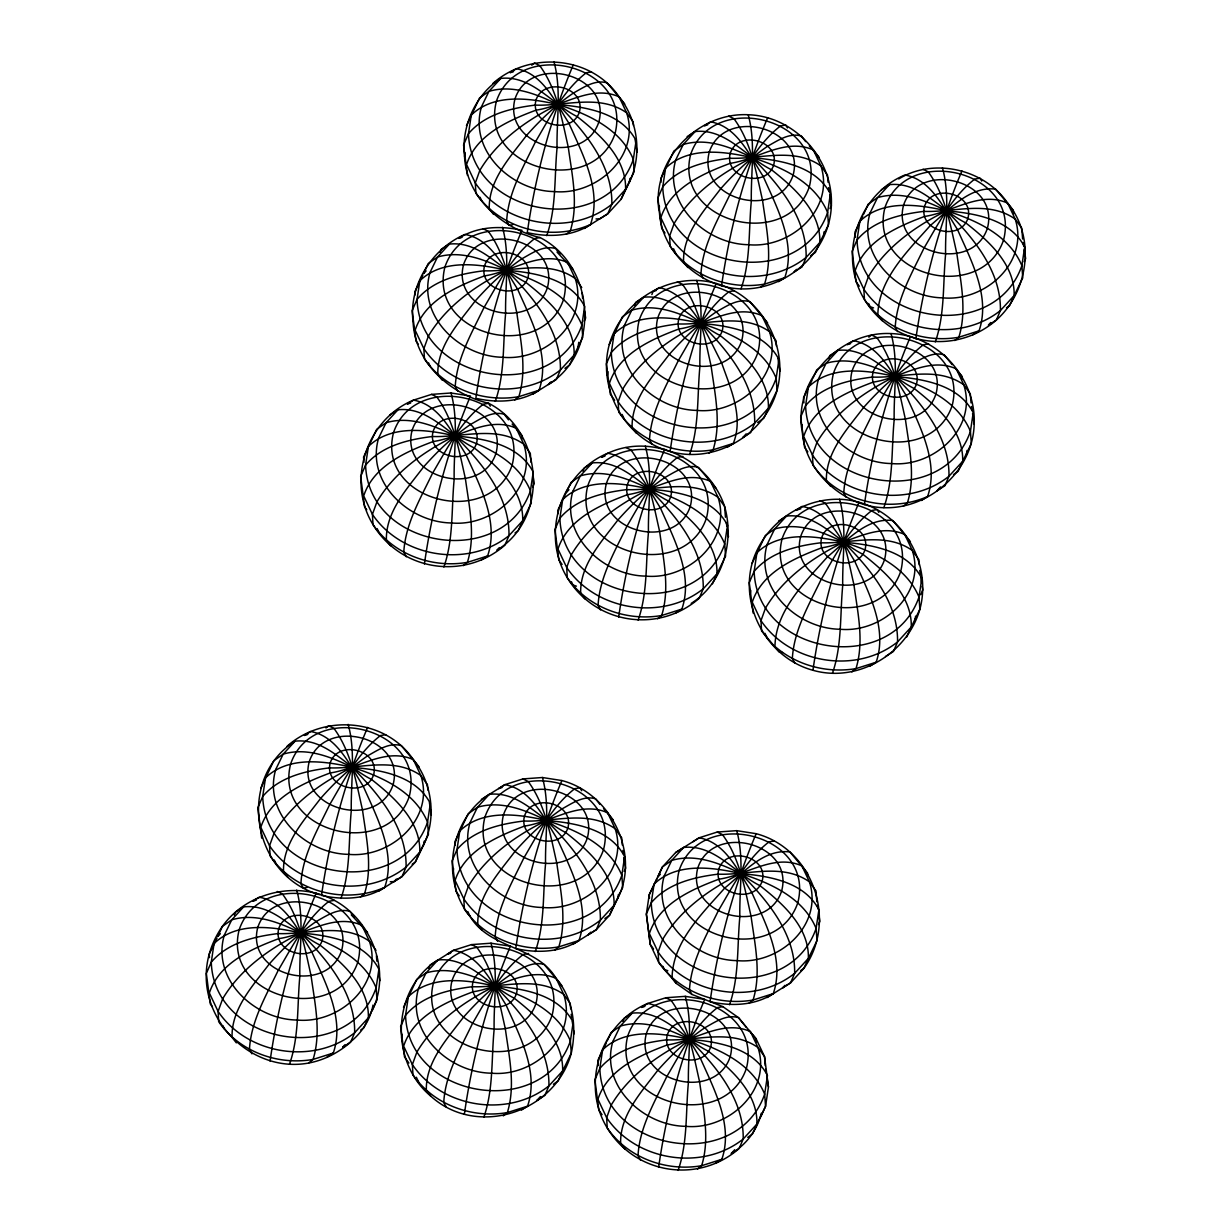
<?xml version="1.0" encoding="UTF-8"?>
<svg xmlns="http://www.w3.org/2000/svg" width="1232" height="1232" viewBox="0 0 1232 1232"><rect width="100%" height="100%" fill="white"/><g stroke="black" fill="none" stroke-linecap="round" stroke-linejoin="round"><path stroke-width="1.5" d="M390.267 881.727L394.04 881.619L402.032 876.553L415.292 862.107L419.835 852.082C420.605 820.635 394.071 797.273 371.402 779.348C346.13 766.905 326.018 737.829 295.079 741.171C235.389 778.901 252.375 876.429 319.873 894.74M258.782 819.295L259.336 815.553M596.026 218.942L599.815 218.849L607.792 213.783L621.067 199.322L625.594 189.297C626.38 157.865 599.845 134.504 577.161 116.578C551.89 104.135 531.793 75.044 500.839 78.401C475.429 94.31 460.999 126.942 464.541 156.51C466.481 197.443 502.009 228.551 540.078 237.576C594.794 265.419 601.385 351.859 548.363 384.538L550.75 381.951M464.541 156.51L465.095 152.783M344.975 1044.721L342.604 1047.323C357.85 1038.391 369.939 1022.575 373.003 1005.066M212.428 1006.883L210.256 1003.864L206.345 973.449L211.273 962.161L214.06 943.527C236.96 921.551 272.503 926.572 300.731 933.009C329.16 935.458 364.518 941.233 378.902 969.214L376.114 987.848L376.992 1000.045L368.383 1017.771L354.647 1032.739L350.581 1042.241C272.087 1109.539 165.196 1009.578 222.376 926.402C251.02 886.362 313.067 877.738 349.903 911.341C376.823 935.658 388.573 977.423 372.172 1010.671M412.181 864.294L415.292 862.107L423.608 844.967L424.162 841.24M287.087 746.253C323.616 713.636 385.385 718.379 413.336 759.605C432.186 782.736 436.744 818.079 423.608 844.967M553.461 1084.222L558.127 1080.941L562.67 1070.916C563.44 1039.469 536.906 1016.107 514.237 998.182C488.965 985.739 468.868 956.663 437.914 960.005C391.607 988.865 389.312 1061.445 430.615 1095.987C476.753 1138.276 555.355 1112.619 571.278 1053.175C576.838 1027.827 573.465 998.705 556.171 978.439C536.536 945.267 489.689 949.502 470.07 916.346C440.055 880.356 449.68 819.141 489.35 794.317C520.304 790.959 540.401 820.05 565.673 832.493C588.357 850.419 614.891 873.781 614.106 905.212L609.578 915.237L596.303 929.698L588.326 934.765L590.698 932.177M401.617 1038.129L402.171 1034.387M453.053 872.425L453.607 868.699M577.931 347.886L578.778 342.296M621.067 199.322L629.383 182.197L629.937 178.471M492.862 83.468C529.39 50.866 591.16 55.609 619.095 96.82C637.96 119.966 642.519 155.294 629.383 182.197M609.286 344.513C597.15 389.158 625.225 439.331 670.116 451.451C715.13 464.341 764.425 434.881 777.038 390.405C789.188 345.761 761.099 295.572 716.208 283.468C671.194 270.578 621.898 300.023 609.286 344.513L622.422 316.763L631.785 310.187L643.674 297.235C674.628 293.878 694.725 322.969 719.996 335.412C742.68 353.338 769.215 376.699 768.429 408.131L763.902 418.156L757.665 422.53M607.376 375.344L607.93 371.617M658.827 209.656C652.036 159.529 698.051 112.158 748.194 114.745C794.809 116.116 833.386 159.19 831.369 205.405C829.706 258.766 773.311 301.085 721.567 285.762C687.41 275.722 657.903 242.519 659.382 205.929M604.897 918.518L609.578 915.237L617.894 898.113L618.449 894.386M562.115 564.441L558.851 559.913L554.954 529.514L559.882 518.225L562.67 499.576C585.554 477.616 621.097 482.636 649.341 489.073C677.754 491.522 713.112 497.297 727.511 525.263L724.709 543.913L725.602 556.094L716.993 573.835L703.256 588.788L699.191 598.305C658.288 633.956 595.287 624.023 567.29 577.746C540.602 534.288 560.421 472.826 607.761 453.253C653.222 432.201 709.17 459.936 724.585 506.383C734.672 541.433 722.891 583.598 691.214 603.372M752.121 563.347C739.985 607.992 768.06 658.165 812.951 670.285C857.965 683.175 907.26 653.715 919.873 609.239C932.023 564.595 903.949 514.406 859.043 502.302C814.029 489.412 764.733 518.857 752.121 563.347L765.257 535.597L774.62 529.021L786.509 516.069C817.463 512.712 837.56 541.803 862.831 554.246C885.515 572.172 912.05 595.533 911.28 626.965L906.737 636.99M750.211 594.178L750.781 590.451M823.654 235.327L824.208 231.601M801.662 428.49C794.871 378.363 840.886 330.992 891.029 333.579C937.644 334.95 976.237 378.024 974.204 424.239C972.541 477.6 916.146 519.919 864.402 504.596C830.245 494.556 800.738 461.353 802.217 424.763M734.734 1149.718L731.161 1153.599C746.007 1145.036 757.418 1129.867 761.284 1113.22M784.984 985.307L782.597 987.91L790.59 982.828L803.849 968.383L808.392 958.357C809.162 926.911 782.628 903.549 759.959 885.639C734.688 873.195 714.575 844.105 683.637 847.462L675.644 852.529L662.385 866.989L649.233 894.74L646.353 914.036L650.25 944.451L658.689 962.284L676.337 983.444L691.922 994.424L722.861 1006.636L738.461 1017.617L756.109 1038.776L764.533 1056.609L768.445 1087.024L765.549 1106.321L760.729 1116.947M915.053 619.865L915.607 616.139M966.489 454.161L967.043 450.435M573.373 64.634C550.92 117.61 535.366 175.591 527.281 232.617C548.271 237.406 572.033 236.683 590.482 224.563C602.263 190.375 582.551 154.231 568.968 123.339C555.694 102.795 543.019 73.381 516.362 68.73L510.171 72.688L513.544 71.625M462.092 237.314L458.735 238.377C477.169 226.272 500.931 225.533 521.921 230.322C499.468 283.314 483.914 341.279 475.845 398.306C496.835 403.095 520.597 402.371 539.031 390.267C550.827 356.063 531.115 319.92 517.532 289.027C504.258 268.484 491.583 239.07 464.926 234.419C431.508 249.003 408.439 285.701 413.105 322.199C415.03 363.147 450.573 394.24 488.627 403.28C543.358 431.123 549.949 517.548 496.927 550.242L499.314 547.639M481.404 559.913L487.595 555.955C499.376 521.767 479.679 485.608 466.081 454.731C452.822 434.172 440.132 404.774 413.49 400.123C366.135 419.681 346.315 481.142 373.019 524.616C401.016 570.878 464.002 580.811 504.904 545.16L508.985 535.658L522.722 520.689L531.315 502.949L530.438 490.767L533.225 472.133C518.841 444.151 483.483 438.376 455.055 435.928C426.826 429.491 391.283 424.47 368.399 446.446L365.596 465.08L360.668 476.368L364.58 506.783L366.751 509.786M367.598 727.404C345.145 780.395 329.591 838.361 321.521 895.402C342.511 900.192 366.274 899.452 384.707 887.348C396.504 853.145 376.792 817.001 363.194 786.108C349.934 765.565 337.26 736.151 310.603 731.5L304.412 735.458L307.769 734.395M327.081 1056.994L333.271 1053.037C345.052 1018.849 325.356 982.689 311.758 951.812C298.483 931.269 285.809 901.855 259.167 897.204L252.96 901.162L256.333 900.084M651.867 294.556L653.006 291.522L659.197 287.564C691.86 294.571 707.461 336.213 721.567 362.685C730.299 387.895 743.928 416.863 733.317 443.397L727.126 447.355M778.562 281.666L784.753 277.708C796.55 243.505 776.838 207.361 763.239 176.484C749.98 155.925 737.29 126.526 710.648 121.86L704.458 125.818L707.815 124.755M675.675 613.043L681.866 609.101C693.662 574.897 673.95 538.754 660.367 507.861C647.093 487.318 634.418 457.904 607.761 453.253L601.57 457.211L604.943 456.148M617.894 898.113C640.394 852.683 610.256 793.208 561.884 780.549C539.431 833.54 523.877 891.506 515.792 948.532C536.782 953.322 560.545 952.598 578.994 940.478C590.775 906.29 571.063 870.146 557.48 839.254C544.205 818.71 531.531 789.296 504.874 784.645L481.373 799.383M521.352 1110.14L527.542 1106.182C539.339 1071.979 519.627 1035.835 506.044 1004.942C492.769 984.399 480.095 954.985 453.438 950.334L429.922 965.087L428.567 968.26M972.833 334.796L979.04 330.838C990.821 296.65 971.109 260.506 957.526 229.614C944.251 209.07 931.577 179.656 904.919 175.006C857.58 194.579 837.76 256.04 864.448 299.499C892.461 345.776 955.447 355.709 996.349 320.058C1028.72 291.306 1035.866 237.083 1007.653 203.111C984.522 169.154 933.841 157.249 898.729 178.963M921.397 500.5L927.588 496.542C939.385 462.339 919.673 426.195 906.074 395.318C892.815 374.759 880.141 345.36 853.483 340.694L847.293 344.652L850.65 343.589M869.961 666.189L876.152 662.231C887.933 628.043 868.237 591.899 854.638 561.007C841.379 540.463 828.689 511.049 802.047 506.398L795.841 510.356L800.892 508.754M800.738 970.57L803.849 968.383C838.037 920.889 813.058 848.725 756.155 833.694C733.702 886.67 718.148 944.636 710.079 1001.678C731.069 1006.467 754.831 1005.728 773.265 993.623C785.061 959.435 765.349 923.276 751.751 892.399C738.492 871.84 725.802 842.442 699.16 837.791L675.644 852.529M715.638 1163.27L721.829 1159.312C733.61 1125.124 713.913 1088.98 700.315 1058.088C687.04 1037.544 674.366 1008.13 647.709 1003.479C600.369 1023.053 580.549 1084.514 607.237 1127.973C635.25 1174.235 698.236 1184.168 739.138 1148.532L743.204 1139.015L756.941 1124.046L765.549 1106.321L764.672 1094.124L767.459 1075.49C753.06 1047.508 717.717 1041.748 689.289 1039.3C661.06 1032.863 625.517 1027.827 602.617 1049.803L599.83 1068.452L594.902 1079.725L598.814 1110.14L602.078 1114.667M440.055 252.344L441.41 249.172L449.403 244.09C480.357 240.748 500.454 269.823 525.725 282.267C548.409 300.192 574.928 323.554 574.158 355.001L569.615 365.011L564.949 368.306M234.296 915.114L235.651 911.942L243.628 906.875C274.582 903.518 294.679 932.609 319.95 945.052C342.635 962.962 369.169 986.324 368.383 1017.771L363.856 1027.796L360.73 1029.983M634.341 305.474L635.697 302.302L643.674 297.235M582.89 471.178L584.245 468.006L592.238 462.924C623.192 459.582 643.289 488.657 668.56 501.101C691.244 519.026 717.779 542.388 716.993 573.835L712.466 583.845M828.612 358.62L829.968 355.447L837.96 350.381C868.899 347.024 889.011 376.114 914.283 388.557C936.951 406.468 963.486 429.829 962.716 461.276L958.173 471.302L953.506 474.582M622.853 1021.39L624.208 1018.217L632.185 1013.151C663.139 1009.793 683.236 1038.884 708.508 1051.327C731.192 1069.253 757.726 1092.615 756.941 1124.046L752.413 1134.071L747.732 1137.352M584.245 321.182L585.647 317.964L584.553 310.864M532.809 486.886L534.211 483.652L532.84 474.782M829.968 208.639L831.369 205.405L829.721 194.748M624.193 871.409L625.61 868.19L623.962 857.518M1024.239 261.769L1025.655 258.551L1024.285 249.665M920.658 594.779L922.768 589.943L922.214 586.386M818.479 924.554L819.881 921.32L818.787 914.221M558.096 513.698L557.834 510.217L570.986 482.451L580.334 475.891L592.238 462.924M863.617 214.229L868.144 204.204L877.507 197.644L889.396 184.677C920.35 181.32 940.447 210.41 965.719 222.853C988.403 240.779 1014.937 264.141 1014.152 295.588L1009.624 305.598L1006.498 307.8M812.92 378.255L816.708 369.893L826.056 363.332L837.96 350.381M607.16 1041.025L610.933 1032.678L620.297 1026.102L632.185 1013.151M466.451 125.679L479.587 97.929L488.95 91.353L500.839 78.401M422.822 275.26L414.999 291.383L415.261 294.864M260.676 788.465L273.827 760.698L283.175 754.138L295.079 741.171M217.063 938.029L209.24 954.153L209.486 957.634M403.511 1007.299L416.662 979.532L426.01 972.972L437.914 960.005M862.831 215.846L855.008 231.955L855.378 237.191M812.165 379.918L803.557 397.659L803.942 402.879M657.056 878.616L649.233 894.74L649.495 898.22M606.406 1042.703L597.797 1060.429L598.182 1065.649M546.746 235.651C556.494 207.962 554.246 177.008 557.049 147.979C556.494 119.473 561.607 89.197 553.907 61.6M495.295 401.339C505.043 373.666 502.795 342.712 505.613 313.667C505.058 285.162 510.171 254.885 502.471 227.289M443.859 567.043C453.607 539.354 451.359 508.4 454.161 479.356C453.622 450.85 458.72 420.574 451.02 392.993L431.585 394.379L413.49 400.123L407.299 404.065L410.656 403.003M340.971 898.421C350.72 870.747 348.471 839.793 351.274 810.748C350.735 782.243 355.848 751.967 348.148 724.37M741.017 288.796C750.765 261.107 748.517 230.153 751.32 201.109C750.781 172.603 755.894 142.327 748.194 114.745M289.535 1064.125C299.284 1036.435 297.035 1005.481 299.838 976.437C299.299 947.947 304.396 917.655 296.696 890.074M689.581 454.485C699.329 426.796 697.081 395.842 699.884 366.813C699.345 338.307 704.442 308.031 696.742 280.434M638.13 620.173C647.878 592.5 645.63 561.546 648.448 532.501C647.893 503.996 653.006 473.719 645.306 446.123M535.258 951.566C545.006 923.892 542.758 892.923 545.56 863.894C545.006 835.388 550.119 805.112 542.419 777.515L522.984 778.917L504.874 784.645L498.683 788.603L502.055 787.541M935.304 341.926C945.052 314.252 942.803 283.283 945.606 254.254C945.052 225.749 950.165 195.472 942.465 167.875M483.806 1117.255C493.555 1089.581 491.306 1058.627 494.124 1029.582C493.57 1001.077 498.683 970.801 490.983 943.204L471.533 944.605L453.438 950.334L447.247 954.292L450.604 953.229M883.852 507.63C893.6 479.941 891.352 448.987 894.17 419.943C893.616 391.437 898.729 361.161 891.029 333.579M832.416 673.319C842.164 645.63 839.916 614.676 842.719 585.647C842.18 557.141 847.277 526.865 839.577 499.268M729.529 1004.711C739.277 977.022 737.029 946.068 739.831 917.024C739.292 888.518 744.405 858.242 736.705 830.661L717.255 832.047L699.16 837.791L692.969 841.733M678.093 1170.4C687.841 1142.726 685.593 1111.757 688.395 1082.728C687.856 1054.222 692.954 1023.946 685.254 996.349L665.819 997.751L647.709 1003.479L641.518 1007.437L644.89 1006.375M767.644 117.764C745.191 170.755 729.637 228.721 721.567 285.762M716.208 283.468C693.755 336.444 678.201 394.425 670.116 451.451M664.756 449.156C642.303 502.148 626.749 560.113 618.68 617.14M316.162 893.108C293.709 946.084 278.155 1004.049 270.07 1061.091M961.93 170.909C939.477 223.901 923.923 281.866 915.838 338.892M910.479 336.598C888.026 389.589 872.472 447.555 864.402 504.596M859.043 502.302C836.59 555.278 821.036 613.259 812.951 670.285M449.403 244.09L437.499 257.057L428.151 263.617L423.608 273.643L426.103 270.917M515.068 532.902L518.179 530.715L522.722 520.689C523.492 489.243 496.958 465.881 474.274 447.971C449.002 435.527 428.905 406.437 397.951 409.794L386.063 422.745L376.699 429.321L363.563 457.072L363.948 462.293M810.671 255.748L815.338 252.468L819.881 242.442C820.651 210.995 794.116 187.634 771.448 169.723C746.176 157.28 726.064 128.19 695.125 131.547L683.221 144.498L673.873 151.059L660.722 178.825L660.983 182.305M566.443 492.477L568.938 489.751M796.473 269.392L794.086 271.995L802.078 266.913L806.144 257.411L819.881 242.442L828.489 224.701L827.596 212.52L830.383 193.871C816 165.904 780.641 160.129 752.213 157.681C723.985 151.243 688.442 146.223 665.557 168.199L662.754 186.833L657.842 198.121L661.738 228.536L665.003 233.048M243.628 906.875L231.739 919.827L222.376 926.402L217.848 936.412L220.343 933.702M746.222 433.803L742.65 437.683L750.627 432.617L754.692 423.1L768.429 408.131L777.038 390.405L776.16 378.209L778.947 359.575C764.548 331.593 729.205 325.833 700.777 323.385C672.549 316.947 637.006 311.912 614.106 333.887L611.318 352.521L606.39 363.81L610.302 394.225L614.645 400.261M394.04 881.619L396.427 879.032M489.35 794.317L477.462 807.268L468.098 813.844L454.962 841.595L455.209 845.075M990.744 322.538L988.372 325.125L996.349 320.058L1000.415 310.541L1014.152 295.588L1022.76 277.847L1021.882 265.665L1024.67 247.016C1010.271 219.05 974.912 213.275 946.499 210.826C918.271 204.389 882.713 199.368 859.828 221.329L857.041 239.978L852.113 251.266L856.024 281.666L859.289 286.194M940.493 486.933L936.921 490.829L944.913 485.747L948.979 476.245L962.716 461.276L971.324 443.535L970.431 431.354L973.218 412.705C958.835 384.738 923.476 378.963 895.048 376.515C866.82 370.077 831.277 365.057 808.392 387.033L805.605 405.667L800.677 416.955L804.573 447.37L807.838 451.882M683.637 847.462L671.733 860.413L662.385 866.989L657.842 876.999L660.337 874.289M540.448 1096.572L536.875 1100.453L544.867 1095.387L548.933 1085.869L562.67 1070.916L571.278 1053.175L570.385 1040.994L573.173 1022.344C558.789 994.378 523.431 988.603 495.002 986.154C466.774 979.717 431.231 974.697 408.346 996.673L405.559 1015.307L400.631 1026.595L404.527 1056.994L408.885 1063.031M531.731 65.188L534.472 63.001L539.647 65.542C557.033 89.12 561.854 119.242 568.275 147.162C571.956 174.621 578.747 203.788 570.293 230.954L566.181 234.249M514.745 399.953L518.841 396.658L539.031 390.267M760.467 287.395L764.564 284.099L784.753 277.708M463.294 565.642L467.405 562.346L487.595 555.955M325.972 727.973L328.698 725.771L333.887 728.312C351.274 751.89 356.079 782.012 362.501 809.948C366.181 837.406 372.973 866.573 364.518 893.739L360.422 897.035M709.016 453.083L713.128 449.788L733.317 443.397M868.853 337.168L871.578 334.965L876.768 337.506C894.155 361.084 898.96 391.206 905.381 419.142C909.062 446.6 915.853 475.768 907.399 502.933L903.302 506.229M954.738 340.54L958.85 337.245L979.04 330.838M657.58 618.787L661.676 615.492L681.866 609.101M308.97 1062.723L313.082 1059.428L333.271 1053.037M851.851 671.917L855.963 668.622L876.152 662.231M554.693 950.165L558.804 946.869L578.994 940.478M503.257 1115.869L507.353 1112.573L527.542 1106.182M748.979 1003.31L753.075 1000.014L773.265 993.623M697.528 1168.999L701.639 1165.703L721.829 1159.312M687.133 136.613L695.125 131.547M389.974 414.861L397.951 409.794M881.419 189.759L889.396 184.677M778.532 521.136L786.509 516.069M885.485 656.517L893.462 651.451L897.543 641.934L911.28 626.965L919.873 609.239L918.995 597.043L921.782 578.409C907.399 550.427 872.04 544.667 843.612 542.219C815.384 535.781 779.841 530.746 756.941 552.721L754.153 571.355L749.225 582.644L753.137 613.059M584.291 228.521L607.792 213.783L611.857 204.266L625.594 189.297L634.203 171.571L633.325 159.375L636.112 140.741C621.713 112.759 586.355 106.999 557.942 104.551C529.714 98.113 494.155 93.078 471.271 115.053L468.483 133.687L463.555 144.976L467.467 175.391M532.84 394.209L556.356 379.471L560.421 369.954L574.158 355.001L582.767 337.26L581.874 325.079L584.661 306.429C570.277 278.463 534.919 272.688 506.491 270.239C478.262 263.802 442.719 258.782 419.835 280.742L417.047 299.391L412.119 310.68L416.016 341.079L418.202 344.098M378.517 891.306L402.032 876.553L406.098 867.035L419.835 852.082L428.443 834.341L427.55 822.16L430.338 803.51C415.954 775.544 380.596 769.769 352.167 767.32C323.939 760.883 288.396 755.863 265.511 777.839L262.709 796.473L257.796 807.761L261.692 838.16M572.803 944.436L596.303 929.698L600.369 920.181L614.106 905.212L622.714 887.487L621.837 875.29L624.624 856.656C610.225 828.674 574.867 822.914 546.454 820.466C518.225 814.029 482.667 808.993 459.782 830.969L456.995 849.618L452.067 860.891L455.979 891.306L459.243 895.833M767.074 997.581L790.59 982.828L794.655 973.326L808.392 958.357L817.001 940.617L816.108 928.435L818.895 909.801C804.511 881.819 769.153 876.044 740.725 873.596C712.496 867.159 676.953 862.138 654.069 884.114L651.266 902.748L646.353 914.036L650.25 944.451L653.514 948.963M590.482 224.563C550.997 241.965 500.454 229.214 475.891 193.224L475.306 182.983L466.574 164.518C476.353 134.504 508.677 120.413 536.012 110.156C563.501 106.26 591.021 84.346 619.095 96.82L626.657 112.82L633.186 121.86L633.479 125.479M653.006 291.522L656.379 290.459M927.588 496.542C888.118 513.929 837.575 501.193 813.012 465.203L812.427 454.962L803.695 436.498C813.474 406.483 845.799 392.392 873.118 382.136C900.623 378.239 928.143 356.325 956.217 368.799L963.778 384.784L970.308 393.84L971.047 402.895M384.707 887.348C345.237 904.735 294.694 891.999 270.131 855.994L269.546 845.768L260.814 827.303C270.593 797.289 302.918 783.198 330.238 772.941C357.742 769.03 385.262 747.131 413.336 759.605L420.897 775.59L427.427 784.63L427.858 790.066M591.514 71.887L586.232 72.796C563.286 90.567 549.842 117.517 535.335 142.034C523.323 167.136 508.154 192.639 506.66 221.036L509.139 225.364L512.666 224.763M540.078 237.576L534.796 238.484C511.834 256.271 498.39 283.206 483.899 307.723C471.887 332.825 456.702 358.343 455.224 386.74L457.703 391.052M734.349 290.721L729.067 291.63C706.121 309.401 692.677 336.351 678.17 360.868C666.158 385.97 650.989 411.473 649.495 439.87L651.974 444.198M928.635 343.867L923.338 344.775C900.392 362.547 886.948 389.481 872.456 414.014C860.444 439.1 845.26 464.618 843.781 493.016L846.261 497.343M682.913 456.41L677.631 457.318C654.669 475.105 641.225 502.04 626.734 526.557C614.722 551.659 599.537 577.177 598.059 605.574L600.538 609.886M385.739 734.657L380.457 735.566C357.511 753.353 344.067 780.287 329.575 804.804C317.563 829.906 302.379 855.424 300.901 883.821L303.365 888.133L306.891 887.533M334.303 900.361L329.021 901.27C306.075 919.041 292.631 945.991 278.124 970.508C266.112 995.595 250.943 1021.112 249.449 1049.51L251.929 1053.837M774.297 840.948L769.014 841.856C746.068 859.628 732.624 886.563 718.133 911.095C706.105 936.181 690.936 961.699 689.458 990.097L691.922 994.424M528.59 953.491L523.307 954.4C500.346 972.187 486.902 999.121 472.41 1023.638C460.398 1048.74 445.214 1074.258 443.736 1102.655L446.215 1106.967M722.861 1006.636L717.578 1007.545C694.632 1025.332 681.188 1052.267 666.681 1076.783C654.669 1101.885 639.5 1127.403 638.007 1155.801L640.486 1160.113M782.474 652.498L779.209 652.051L761.561 630.892L760.976 620.651L752.259 602.186C762.038 572.172 794.347 558.081 821.682 547.824C849.187 543.928 876.691 522.014 904.765 534.488L912.327 550.488L918.856 559.528L919.303 564.964M451.02 392.993L470.485 396.026C448.032 449.002 432.478 506.968 424.409 564.01M542.419 777.515L561.884 780.549M736.705 830.661L756.155 833.694M490.983 943.204L510.433 946.238C487.98 999.229 472.426 1057.195 464.356 1114.236M685.254 996.349L704.719 999.383C682.266 1052.374 666.712 1110.34 658.627 1167.366M873.565 307.923L870.115 306.706L868.591 303.503M576.391 586.17L572.942 584.954L571.432 581.75M667.79 970.708L664.341 969.476L662.831 966.288M923.03 169.277L928.204 171.818C945.591 195.395 950.411 225.518 956.833 253.438C960.513 280.911 967.305 310.079 958.85 337.245C923.523 343.389 885.007 329.483 864.448 299.499L863.863 289.274L855.131 270.809C864.91 240.794 897.235 226.703 924.554 216.447C952.059 212.535 979.579 190.637 1007.653 203.111L1015.214 219.096L1021.744 228.136L1022.637 239.008M728.743 116.131L733.933 118.672C751.32 142.25 756.125 172.372 762.546 200.308C766.227 227.766 773.018 256.934 764.564 284.099C729.236 290.244 690.721 276.338 670.177 246.369L669.592 236.128L660.86 217.664C670.639 187.649 702.964 173.558 730.283 163.302C757.788 159.405 785.308 137.491 813.382 149.965L820.943 165.95L827.473 175.006L828.058 182.244M677.307 281.835L682.497 284.376C699.868 307.954 704.689 338.076 711.11 365.996C714.791 393.455 721.582 422.622 713.128 449.788C677.8 455.948 639.285 442.042 618.726 412.058L618.141 401.817L609.409 383.352C619.188 353.338 651.512 339.247 678.847 328.99C706.336 325.094 733.856 303.18 761.93 315.654L769.492 331.654L776.021 340.694L776.468 346.13M483.021 228.69L488.211 231.231C505.597 254.808 510.402 284.931 516.824 312.851C520.505 340.325 527.296 369.492 518.841 396.658C483.529 402.802 444.998 388.896 424.455 358.912L423.87 348.687L415.138 330.222C424.917 300.208 457.241 286.117 484.561 275.86C512.065 271.949 539.585 250.05 567.659 262.524L575.221 278.509L581.75 287.549M820.142 500.669L825.332 503.21C842.703 526.788 847.524 556.91 853.945 584.83C857.626 612.289 864.417 641.456 855.963 668.622C827.257 673.442 797.042 665.542 774.943 646.461C775.621 610.333 805.05 582.259 827.519 556.787C846.107 541.556 866.419 517.271 892.784 520.535L910.433 541.695M625.871 447.524L631.046 450.065C648.432 473.642 653.237 503.765 659.674 531.685C663.34 559.159 670.131 588.326 661.676 615.492C626.364 621.636 587.849 607.73 567.29 577.746L566.705 567.521L557.973 549.056C567.752 519.042 600.076 504.951 627.396 494.694C654.9 490.783 682.42 468.884 710.494 481.358L718.056 497.343L724.585 506.383L725.463 517.255M431.585 394.379L436.775 396.92C454.146 420.497 458.966 450.619 465.388 478.555C469.069 506.013 475.86 535.181 467.405 562.346C432.078 568.491 393.562 554.585 373.019 524.616L372.418 514.375L363.702 495.911C373.481 465.896 405.79 451.805 433.125 441.549C460.629 437.653 488.149 415.738 516.208 428.212L523.769 444.198L530.299 453.253L531.038 462.308M717.255 832.047L722.445 834.588C739.831 858.165 744.636 888.287 751.058 916.223C754.739 943.681 761.53 972.849 753.075 1000.014C717.748 1006.159 679.232 992.253 658.689 962.284L658.104 952.043L649.372 933.579C659.151 903.564 691.475 889.473 718.795 879.217C746.299 875.321 773.819 853.406 801.893 865.88L809.455 881.866L815.984 890.921L816.862 901.778M522.984 778.917L528.158 781.458C545.545 805.035 550.365 835.157 556.787 863.078C560.468 890.536 567.259 919.703 558.804 946.869C523.477 953.029 484.961 939.123 464.402 909.139L463.817 898.898L455.085 880.433C464.864 850.419 497.189 836.328 524.524 826.087C552.013 822.175 579.533 800.261 607.607 812.75L615.168 828.736L621.698 837.775L622.283 845.013M665.819 997.751L671.009 1000.292C688.38 1023.869 693.2 1053.991 699.622 1081.912C703.303 1109.37 710.094 1138.537 701.639 1165.703C666.312 1171.863 627.796 1157.957 607.237 1127.973L606.652 1117.732L597.92 1099.267C607.699 1069.253 640.024 1055.162 667.359 1044.921C694.848 1041.009 722.368 1019.095 750.442 1031.584L758.003 1047.57L764.533 1056.609L765.272 1065.665M471.533 944.605L476.722 947.146C494.109 970.724 498.914 1000.846 505.336 1028.782C509.016 1056.24 515.808 1085.407 507.353 1112.573C472.041 1118.718 433.51 1104.811 412.966 1074.828L412.381 1064.602L403.649 1046.137C413.428 1016.123 445.753 1002.032 473.073 991.775C500.577 987.864 528.097 965.965 556.171 978.439L563.732 994.424L570.262 1003.464L570.709 1008.9M277.262 891.46L282.451 894.001C299.823 917.578 304.643 947.701 311.065 975.636C314.745 1003.094 321.537 1032.262 313.082 1059.428C277.754 1065.572 239.239 1051.666 218.68 1021.698L218.095 1011.457L209.363 992.992C219.142 962.977 251.467 948.886 278.802 938.63C306.306 934.734 333.81 912.82 361.885 925.294L369.446 941.279L375.976 950.334M557.049 252.113L573.311 269.716M351.274 914.883L367.552 932.501M809.316 145.838L819.034 157.172M952.151 364.672L944.22 354.847C932.039 351.32 920.797 359.374 910.633 364.949C893.015 376.961 877.554 391.761 863.447 407.669C847.293 429.106 825.594 452.221 826.379 480.773L830.661 486.363M954.584 367.506L961.869 376.006L962.069 379.41M624.763 104.027L607.114 82.867C594.917 79.341 583.691 87.41 573.511 92.985C555.909 104.997 540.448 119.781 526.326 135.689C510.171 157.142 488.488 180.257 489.258 208.793L493.539 214.383M767.598 322.861L749.949 301.701C737.768 298.175 726.526 306.244 716.346 311.819C698.744 323.831 683.283 338.615 669.176 354.523C653.006 375.976 631.323 399.091 632.108 427.627L636.374 433.217M716.146 488.55L698.513 467.39C686.316 463.863 675.074 471.933 664.91 477.508C647.293 489.52 631.847 504.304 617.725 520.227C601.57 541.664 579.872 564.78 580.657 593.331L584.938 598.906M512.142 424.085L521.875 435.42L522.075 438.823M603.541 808.623L613.274 819.942M746.376 1027.457L738.461 1017.617C726.279 1014.09 715.037 1022.16 704.858 1027.734C687.256 1039.746 671.794 1054.53 657.688 1070.439C641.518 1091.891 619.835 1115.006 620.62 1143.542L624.886 1149.133M748.81 1030.275L756.109 1038.776L756.294 1042.195M418.988 766.797L401.339 745.637C389.158 742.111 377.916 750.18 367.752 755.755C350.134 767.767 334.673 782.551 320.566 798.475C304.412 819.911 282.713 843.027 283.499 871.578L287.78 877.153M561.823 985.631L544.174 964.471C531.993 960.945 520.751 969.014 510.587 974.589C492.969 986.601 477.508 1001.385 463.401 1017.309C447.247 1038.745 425.548 1061.861 426.334 1090.412L430.615 1095.987M805.666 141.588L801.385 136.013C789.204 132.486 777.962 140.54 767.798 146.115C750.18 158.127 734.719 172.927 720.612 188.835C704.458 210.272 682.759 233.387 683.544 261.939L687.826 267.529M882.097 320.659L877.815 315.069C878.508 278.956 907.938 250.866 930.406 225.394C948.994 210.164 969.307 185.878 995.672 189.143L1013.32 210.302L1013.505 213.721M559.944 254.146L555.663 248.556C543.481 245.029 532.239 253.099 522.075 258.674C504.458 270.686 488.996 285.47 474.89 301.393C458.735 322.83 437.037 345.946 437.822 374.497L442.103 380.072M508.508 419.835L504.227 414.26C492.045 410.733 480.803 418.788 470.624 424.378C453.022 436.39 437.56 451.174 423.454 467.082C407.299 488.519 385.601 511.634 386.386 540.186L390.652 545.776M599.892 804.373L595.626 798.783C583.429 795.256 572.202 803.326 562.023 808.9C544.421 820.912 528.959 835.696 514.837 851.605C498.683 873.057 477 896.172 477.77 924.708L482.051 930.299M676.337 983.444L672.056 977.854C672.749 941.725 702.163 913.636 724.632 888.164C743.235 872.949 763.532 848.663 789.897 851.928L807.545 873.088L807.745 876.491M354.185 916.931L349.903 911.341C337.722 907.815 326.48 915.869 316.301 921.459C298.698 933.471 283.237 948.255 269.13 964.163C252.96 985.6 231.277 1008.715 232.063 1037.267L236.328 1042.857M981.719 181.042L980.071 178.163L974.789 179.071C951.843 196.858 938.399 223.793 923.892 248.31C911.88 273.412 896.711 298.929 895.217 327.327L897.697 331.639M787.448 127.912L785.785 125.033L780.503 125.941C757.557 143.713 744.113 170.647 729.621 195.18C717.594 220.266 702.425 245.784 700.946 274.182L703.41 278.509M878.832 512.435L877.184 509.555L871.902 510.464C848.956 528.235 835.512 555.185 821.005 579.702C808.993 604.804 793.824 630.307 792.33 658.704L794.809 663.032M490.274 406.16L488.627 403.28L483.344 404.188C460.398 421.96 446.954 448.895 432.447 473.427C420.435 498.513 405.266 524.031 403.773 552.429L406.252 556.756M581.673 790.682L580.026 787.802L574.743 788.711C551.797 806.498 538.353 833.433 523.846 857.949C511.834 883.051 496.665 908.569 495.172 936.967L497.651 941.279M673.565 248.772L675.829 253.561M764.964 633.294L767.228 638.084M622.114 414.46L624.393 419.25M480.033 197.228L481.558 200.416M428.597 362.916L430.107 366.12M377.161 528.62L378.671 531.808M467.79 911.541L470.07 916.346M416.354 1077.23L418.618 1082.035M274.274 859.998L275.783 863.201M222.838 1025.702L224.347 1028.889M1023.176 242.565L1023.73 246.107M971.463 406.483L972.017 410.025M972.556 413.582L974.204 424.239M919.75 570.401L920.289 573.943M920.843 577.5L921.675 582.828M828.628 187.649L829.182 191.191M778.008 358.666L779.933 371.109M817.417 905.335L817.956 908.893M726.295 522.584L726.849 526.141M727.388 529.698L728.497 536.798M635.173 139.832L635.727 143.389M636.266 146.947L637.098 152.275M765.703 1069.253L766.242 1072.81M766.797 1076.352L768.445 1087.024M622.853 850.419L623.407 853.976M571.14 1014.336L571.694 1017.894M572.249 1021.436L573.065 1026.78M573.619 1030.322L574.158 1033.879M429.398 802.602L429.953 806.159M430.507 809.717L431.323 815.045M378.794 973.634L379.887 980.734M582.197 292.985L582.628 298.421M376.422 955.755L376.869 961.191M224.286 935.18C211.334 979.517 254.716 1019.588 297.143 1020.034C339.123 1024.085 383.46 984.892 369.446 941.279C342.327 922.152 308.339 934.734 278.016 933.579C253.869 936.597 227.658 942.742 211.273 962.161C213.921 1045.922 348.517 1067.528 376.114 987.848C363.425 957.31 330.422 942.341 300.731 933.009C279.695 922.629 255.363 912.758 231.739 919.827L224.286 935.18M239.193 929.698C221.683 998.397 335.812 1026.857 357.819 962.146C375.313 893.462 261.184 865.003 239.193 929.698M275.722 769.492C262.77 813.828 306.152 853.899 348.594 854.346C390.559 858.381 434.896 819.203 420.897 775.59C393.763 756.463 359.79 769.045 329.452 767.875C305.32 770.909 279.094 777.038 262.709 796.473C265.357 880.233 399.969 901.824 427.55 822.16C414.876 791.622 381.858 776.653 352.167 767.32C331.131 756.925 306.799 747.069 283.175 754.138L275.722 769.492M257.765 927.45C245.106 975.482 326.619 996.288 341.649 950.396C354.323 902.363 272.811 881.558 257.765 927.45M290.629 764.009C273.134 832.709 387.264 861.153 409.255 796.457C426.749 727.758 312.635 699.314 290.629 764.009M278.755 928.574C272.21 953.445 314.391 964.209 322.183 940.463C328.744 915.592 286.548 904.827 278.755 928.574M309.217 761.761C296.542 809.794 378.055 830.599 393.085 784.707C405.759 736.674 324.247 715.869 309.217 761.761M378.609 438.099C365.658 482.436 409.039 522.507 451.466 522.953C493.447 527.003 537.783 487.81 523.769 444.198C496.65 425.071 462.662 437.653 432.34 436.498C408.192 439.516 381.982 445.661 365.596 465.08C368.245 548.841 502.841 570.447 530.438 490.767C517.748 460.229 484.746 445.26 455.055 435.928C434.018 425.548 409.686 415.677 386.063 422.745L378.609 438.099M330.207 762.885C323.646 787.756 365.842 798.521 373.619 774.759C380.18 749.903 337.984 739.123 330.207 762.885M393.516 432.617C376.006 501.316 490.136 529.775 512.142 465.065C529.637 396.365 415.507 367.921 393.516 432.617M430.045 272.411C417.094 316.747 460.475 356.818 502.918 357.265C544.883 361.299 589.219 322.122 575.221 278.509C548.086 259.382 514.114 271.964 483.776 270.794C459.644 273.827 433.418 279.957 417.047 299.391C419.681 383.152 554.292 404.743 581.874 325.079C569.199 294.54 536.182 279.572 506.491 270.239C485.454 259.844 461.122 249.988 437.499 257.057L430.045 272.411M412.089 430.368C399.43 478.401 480.942 499.206 495.972 453.314C508.647 405.282 427.134 384.476 412.089 430.368M444.952 266.928C427.458 335.628 541.587 364.071 563.578 299.376C581.073 230.677 466.959 202.233 444.952 266.928M481.496 106.722C468.53 151.043 511.911 191.114 554.354 191.576C596.334 195.611 640.671 156.418 626.657 112.82C599.522 93.678 565.55 106.275 535.227 105.105C511.08 108.123 484.869 114.268 468.483 133.687C471.132 217.448 605.728 239.054 633.325 159.375C620.635 128.836 587.633 113.883 557.942 104.551C536.906 94.156 512.574 84.3 488.95 91.353L481.496 106.722M433.094 431.493C426.534 456.364 468.73 467.128 476.507 443.381C483.067 418.51 440.871 407.746 433.094 431.493M463.54 264.68C450.866 312.712 532.378 333.518 547.424 287.61C560.083 239.578 478.57 218.772 463.54 264.68M496.404 101.24C478.894 169.924 593.023 198.383 615.014 133.687C632.524 64.988 518.395 36.529 496.404 101.24M484.53 265.804C477.97 290.675 520.166 301.44 527.943 277.677C534.503 252.822 492.307 242.042 484.53 265.804M514.976 98.976C502.317 147.008 583.829 167.814 598.86 121.922C611.519 73.889 530.022 53.084 514.976 98.976M535.966 100.115C529.421 124.971 571.602 135.736 579.394 111.989C585.939 87.118 543.759 76.353 535.966 100.115M418.557 988.326C405.605 1032.662 448.987 1072.733 491.429 1073.18C533.394 1077.215 577.731 1038.037 563.732 994.424C536.598 975.297 502.625 987.879 472.287 986.709C448.155 989.743 421.929 995.872 405.559 1015.307C408.192 1099.067 542.804 1120.658 570.385 1040.994C557.711 1010.456 524.693 995.487 495.002 986.154C473.966 975.759 449.634 965.903 426.01 972.972L418.557 988.326M433.464 982.843C415.969 1051.543 530.099 1079.987 552.09 1015.291C569.584 946.592 455.47 918.148 433.464 982.843M470.008 822.637C457.041 866.958 500.423 907.029 542.865 907.491C584.846 911.526 629.182 872.348 615.168 828.736C588.034 809.593 554.061 822.191 523.739 821.02C499.591 824.039 473.381 830.183 456.995 849.618C459.644 933.363 594.24 954.969 621.837 875.29C609.147 844.752 576.145 829.798 546.454 820.466C525.417 810.071 501.085 800.215 477.462 807.268L470.008 822.637M452.052 980.595C439.377 1028.628 520.89 1049.433 535.935 1003.541C548.594 955.508 467.082 934.703 452.052 980.595M484.915 817.155C467.405 885.839 581.535 914.298 603.526 849.603C621.036 780.903 506.906 752.444 484.915 817.155M473.042 981.719C466.481 1006.59 508.677 1017.355 516.454 993.593C523.015 968.737 480.819 957.957 473.042 981.719M503.488 814.891C490.829 862.924 572.341 883.729 587.371 837.837C600.03 789.804 518.533 768.999 503.488 814.891M572.88 491.245C559.929 535.581 603.31 575.652 645.753 576.099C687.718 580.133 732.07 540.956 718.056 497.343C690.921 478.216 656.949 490.798 626.611 489.628C602.479 492.661 576.268 498.791 559.882 518.225C562.516 601.986 697.127 623.577 724.709 543.913C712.034 513.374 679.017 498.406 649.341 489.073C628.289 478.678 603.957 468.822 580.334 475.891L572.88 491.245M524.478 816.031C517.933 840.886 560.113 851.666 567.906 827.904C574.451 803.033 532.27 792.268 524.478 816.031M587.787 485.762C570.293 554.462 684.422 582.905 706.413 518.21C723.923 449.511 609.794 421.067 587.787 485.762M624.331 325.556C611.38 369.877 654.762 409.948 697.189 410.41C739.169 414.445 783.506 375.252 769.492 331.654C742.357 312.512 708.385 325.109 678.062 323.939C653.915 326.957 627.704 333.102 611.318 352.521C613.967 436.282 748.563 457.888 776.16 378.209C763.47 347.67 730.468 332.717 700.777 323.385C679.741 312.99 655.409 303.134 631.785 310.187L624.331 325.556M606.375 483.514C593.716 531.546 675.213 552.352 690.259 506.444C702.918 458.412 621.405 437.606 606.375 483.514M639.239 320.074C621.729 388.758 735.858 417.217 757.865 352.521C775.359 283.822 661.23 255.363 639.239 320.074M675.767 159.852C662.816 204.189 706.198 244.259 748.64 244.706C790.605 248.756 834.942 209.563 820.943 165.95C793.808 146.824 759.836 159.405 729.498 158.25C705.366 161.269 679.14 167.398 662.754 186.833C665.403 270.593 800.015 292.2 827.596 212.52C814.922 181.982 781.904 167.013 752.213 157.681C731.177 147.301 706.845 137.43 683.221 144.498L675.767 159.852M627.365 484.638C620.805 509.509 663.001 520.274 670.778 496.511C677.338 471.656 635.142 460.876 627.365 484.638M657.811 317.81C645.152 365.842 726.664 386.648 741.695 340.756C754.369 292.723 672.857 271.918 657.811 317.81M690.675 154.37C673.18 223.069 787.31 251.528 809.301 186.817C826.795 118.118 712.666 89.674 690.675 154.37M678.801 318.949C672.256 343.805 714.437 354.57 722.229 330.823C728.79 305.952 686.594 295.187 678.801 318.949M709.262 152.121C696.588 200.154 778.1 220.959 793.131 175.067C805.805 127.035 724.293 106.229 709.262 152.121M730.253 153.245C723.692 178.116 765.888 188.881 773.665 165.119C780.226 140.263 738.03 129.499 730.253 153.245M612.843 1041.471C599.892 1085.792 643.273 1125.863 685.7 1126.325C727.681 1130.36 772.017 1091.182 758.003 1047.57C730.869 1028.427 696.896 1041.025 666.574 1039.854C642.426 1042.873 616.216 1049.017 599.83 1068.452C602.479 1152.197 737.075 1173.803 764.672 1094.124C751.982 1063.586 718.98 1048.632 689.289 1039.3C668.252 1028.905 643.92 1019.049 620.297 1026.102L612.843 1041.471M627.75 1035.989C610.24 1104.673 724.37 1133.132 746.376 1068.437C763.871 999.737 649.741 971.278 627.75 1035.989M664.279 875.767C651.328 920.104 694.709 960.175 737.152 960.621C779.117 964.671 823.453 925.478 809.455 881.866C782.32 862.739 748.348 875.321 718.01 874.166C693.878 877.184 667.652 883.329 651.266 902.748C653.915 986.509 788.526 1008.115 816.108 928.435C803.433 897.897 770.416 882.928 740.725 873.596C719.688 863.216 695.356 853.345 671.733 860.413L664.279 875.767M646.323 1033.725C633.664 1081.758 715.176 1102.563 730.206 1056.671C742.881 1008.638 661.368 987.833 646.323 1033.725M679.186 870.285C661.692 938.984 775.821 967.443 797.812 902.733C815.307 834.033 701.177 805.589 679.186 870.285M667.313 1034.865C660.768 1059.72 702.948 1070.5 710.741 1046.738C717.301 1021.867 675.105 1011.102 667.313 1034.865M697.774 868.036C685.1 916.069 766.612 936.874 781.642 890.982C794.317 842.95 712.804 822.144 697.774 868.036M767.166 544.39C754.215 588.711 797.597 628.782 840.024 629.244C882.004 633.279 926.341 594.086 912.327 550.488C885.207 531.346 851.22 543.943 820.897 542.773C796.75 545.791 770.539 551.936 754.153 571.355C756.802 655.116 891.398 676.722 918.995 597.043C906.305 566.504 873.303 551.551 843.612 542.219C822.576 531.824 798.244 521.968 774.62 529.021L767.166 544.39M718.764 869.161C712.204 894.032 754.4 904.796 762.177 881.049C768.737 856.178 726.541 845.414 718.764 869.161M782.074 538.908C764.564 607.592 878.693 636.051 900.7 571.355C918.194 502.656 804.065 474.197 782.074 538.908M818.602 378.686C805.651 423.023 849.033 463.093 891.475 463.54C933.44 467.59 977.777 428.397 963.778 384.784C936.643 365.658 902.671 378.239 872.333 377.084C848.201 380.103 821.975 386.232 805.605 405.667C808.238 489.427 942.85 511.034 970.431 431.354C957.757 400.816 924.739 385.847 895.048 376.515C874.012 366.135 849.68 356.264 826.056 363.332L818.602 378.686M800.646 536.644C787.987 584.676 869.499 605.482 884.53 559.59C897.204 511.557 815.692 490.752 800.646 536.644M833.51 373.204C816.015 441.903 930.145 470.362 952.136 405.651C969.63 336.952 855.516 308.508 833.51 373.204M870.054 212.997C857.087 257.334 900.469 297.405 942.911 297.851C984.892 301.886 1029.228 262.709 1015.214 219.096C988.079 199.954 954.107 212.551 923.784 211.38C899.637 214.399 873.426 220.543 857.041 239.978C859.69 323.739 994.286 345.33 1021.882 265.665C1009.193 235.127 976.191 220.158 946.499 210.826C925.448 200.431 901.131 190.575 877.507 197.644L870.054 212.997M821.652 537.783C815.091 562.639 857.287 573.404 865.064 549.657C871.625 524.786 829.429 514.021 821.652 537.783M852.097 370.955C839.423 418.988 920.935 439.793 935.981 393.901C948.64 345.869 867.128 325.063 852.097 370.955M884.961 207.515C867.451 276.214 981.581 304.658 1003.572 239.963C1021.082 171.263 906.952 142.82 884.961 207.515M873.088 372.079C866.527 396.95 908.723 407.715 916.5 383.953C923.061 359.097 880.865 348.333 873.088 372.079M903.533 205.267C890.875 253.299 972.387 274.105 987.417 228.197C1000.076 180.165 918.579 159.359 903.533 205.267M924.524 206.391C917.979 231.246 960.159 242.026 967.952 218.264C974.497 193.409 932.316 182.629 924.524 206.391M479.833 170.401L475.306 182.983C504.581 226.303 570.847 236.898 611.857 204.266C612.566 164.595 584.553 131.116 557.942 104.551C527.219 119.689 497.605 140.479 479.833 170.401M428.397 336.105L423.87 348.687C453.145 391.992 519.411 402.602 560.421 369.954C561.13 330.299 533.117 296.804 506.491 270.239C475.783 285.377 446.169 306.167 428.397 336.105M376.946 501.794L372.418 514.375C401.694 557.696 467.96 568.291 508.985 535.658C509.694 495.988 481.666 462.508 455.055 435.928C424.347 451.066 394.733 471.871 376.946 501.794M274.074 833.186L269.546 845.768C298.822 889.088 365.088 899.683 406.098 867.035C406.806 827.38 378.778 793.885 352.167 767.32C321.46 782.459 291.845 803.249 274.074 833.186M222.622 998.875L218.095 1011.457C247.37 1054.777 313.636 1065.372 354.647 1032.739C355.37 993.069 327.342 959.589 300.731 933.009C270.024 948.163 240.409 968.953 222.622 998.875M674.12 223.546L669.592 236.128C698.867 279.448 765.134 290.044 806.144 257.411C806.852 217.741 778.824 184.261 752.213 157.681C721.505 172.819 691.891 193.609 674.12 223.546M622.668 389.235L618.141 401.817C647.416 445.137 713.682 455.732 754.692 423.1C755.416 383.429 727.388 349.95 700.777 323.385C670.069 338.523 640.455 359.313 622.668 389.235M571.232 554.939L566.705 567.521C595.98 610.826 662.246 621.436 703.256 588.788C703.965 549.133 675.952 515.638 649.341 489.073C618.618 504.211 589.004 525.001 571.232 554.939M468.345 886.316L463.817 898.898C493.093 942.218 559.359 952.813 600.369 920.181C601.077 880.51 573.065 847.031 546.454 820.466C515.731 835.604 486.116 856.394 468.345 886.316M416.909 1052.02L412.381 1064.602C441.657 1107.922 507.923 1118.517 548.933 1085.869C549.641 1046.214 521.629 1012.719 495.002 986.154C464.295 1001.293 434.68 1022.083 416.909 1052.02M868.391 276.692L863.863 289.274C893.138 332.578 959.405 343.189 1000.415 310.541C1001.123 270.886 973.111 237.391 946.499 210.826C915.776 225.964 886.162 246.754 868.391 276.692M816.955 442.38L812.427 454.962C841.702 498.282 907.969 508.878 948.979 476.245C949.687 436.575 921.675 403.095 895.048 376.515C864.34 391.653 834.726 412.443 816.955 442.38M765.503 608.069L760.976 620.651C790.251 663.971 856.517 674.566 897.543 641.934C898.251 602.263 870.223 568.784 843.612 542.219C812.904 557.357 783.29 578.147 765.503 608.069M662.631 939.462L658.104 952.043C687.379 995.364 753.645 1005.959 794.655 973.326C795.364 933.656 767.336 900.176 740.725 873.596C710.017 888.734 680.403 909.539 662.631 939.462M611.18 1105.15L606.652 1117.732C635.928 1161.052 702.194 1171.647 743.204 1139.015C743.928 1099.344 715.9 1065.865 689.289 1039.3C658.581 1054.438 628.967 1075.228 611.18 1105.15"/></g></svg>
